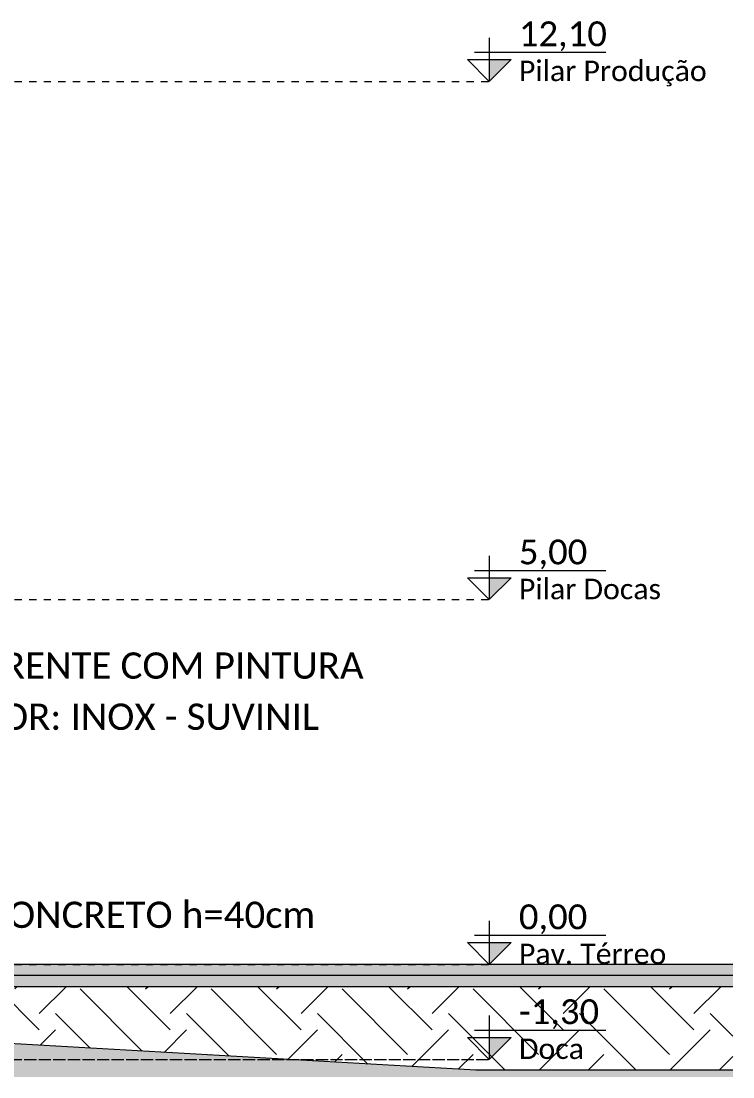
# Model space of a CAD drawing. Header units: metres. Extents: x -3 to 469, y -13 to 19.
# Drawn here: x 107.17 to 116.93, y -1.54 to 12.93 of the extents above; entities that cross this region are included whole.
import ezdxf

# ---------------------------------------------------------------- set-up
doc = ezdxf.new("R2010")
doc.units = ezdxf.units.M
doc.linetypes.add('Center', pattern=[0.03, 0.012, -0.006, 0.006, -0.006])
doc.linetypes.add('Overhead 1_16_', pattern=[0.00258, 0.001587, -0.000992188])
for name, color, linetype, lineweight in [('A-ANNO-KEYN', 7, 'Continuous', 5), ('A-DETL-1', 7, 'Continuous', 20), ('A-FLOR-1', 7, 'Continuous', 20), ('A-FLOR-LEVL', 7, 'Continuous', 5), ('A-FLOR-OVHD', 7, 'Overhead 1_16_', 5), ('A-WALL', 7, 'Continuous', 9)]:
    doc.layers.add(name, color=color, linetype=linetype, lineweight=lineweight)
for name, color, linetype, lineweight, true_color in [('A-DETL-GENF-1', 7, 'Continuous', 5, 0xb8a087), ('A-FLOR-LEVL-1', 7, 'Continuous', 5, 0x232323), ('A-FLOR-LEVL-2', 7, 'Center', 5, 0x0080c0), ('A-FLOR-PATT-1', 7, 'Continuous', 9, 0x74756c), ('A-FLOR-PATT-4', 7, 'Continuous', 5, 0xb8a087), ('A-WALL-PATT-1', 7, 'Continuous', 5, 0xe3e2df)]:
    doc.layers.add(name, color=color, linetype=linetype, lineweight=lineweight, true_color=true_color)
doc.styles.add('Calibri', font='calibri.ttf', dxfattribs={"height": 0.34})
doc.styles.add('Calibri_1', font='calibri.ttf', dxfattribs={"height": 0.28})
doc.styles.add('Calibri_2', font='calibri.ttf', dxfattribs={"height": 0.36})
pattern_1 = [(45, (2.574, 0), (0, 1.796051), [1.27, -1.27]), (45, (2.911, -0.3368), (0, 1.796051), [1.27, -1.27]), (45, (3.248, -0.6735), (0, 1.796051), [1.27, -1.27]), (135, (2.574, 0.2245), (-1.796051, 1e-16), [1.27, -1.27]), (135, (2.911, 0.5613), (-1.796051, 1e-16), [1.27, -1.27]), (135, (3.248, 0.898), (-1.796051, 1e-16), [1.27, -1.27])]

# ---------------------------------------------------------------- blocks, each defined once
blk = doc.blocks.new('Nível - _COTA DE NÍVEL CORTE _Level Heads_-539426-FACHADA 01')
at = {"layer": 'A-FLOR-LEVL-1'}
blk.add_hatch(color=256, dxfattribs=at).paths.add_polyline_path([(113.592, 0.3), (113.892, 0.3), (113.592, 0)])
at = {"layer": 'A-FLOR-LEVL'}
for p, q in [((113.592, 0.6), (113.592, 0)), ((113.292, 0.3), (113.892, 0.3)), ((113.292, 0.3), (113.592, 0)), ((113.392, 0.4), (115.192, 0.4)), ((113.892, 0.3), (113.592, 0))]:
    blk.add_line(p, q, dxfattribs=at)

msp = doc.modelspace()

# ---------------------------------------------------------------- hatches: boundary and pattern name
at = {"layer": 'A-DETL-GENF-1'}
h = msp.add_hatch(dxfattribs=at)
h.set_pattern_fill('FP_17', color=256, style=0, pattern_type=2)
h.set_pattern_definition(pattern_1)
h.paths.add_polyline_path([(53.252, -1.54), (116.934, -1.54), (116.934, -1.45), (113.409, -1.45), (93.413, -0.3), (-2.939, -0.3), (-2.939, -1.54), (51.379, -1.54)])
at = {"layer": 'A-FLOR-PATT-1'}
msp.add_hatch(color=256, dxfattribs=at).paths.add_polyline_path([(101.95, -0.3), (116.934, -0.3), (116.934, -0.15), (-2.939, -0.15), (-2.939, -0.3), (100.077, -0.3)])
at = {"layer": 'A-FLOR-PATT-4'}
h = msp.add_hatch(dxfattribs=at)
h.set_pattern_fill('FP_17', color=256, style=0, pattern_type=2)
h.set_pattern_definition(pattern_1)
h.paths.add_polyline_path([(116.934, -1.45), (116.934, -0.3), (93.413, -0.3), (113.409, -1.45)])
at = {"layer": 'A-WALL-PATT-1'}
msp.add_hatch(color=256, dxfattribs=at).paths.add_polyline_path([(96.799, -0.15), (116.934, -0.15), (116.934, 0), (93.413, 0), (93.413, -0.15), (96.565, -0.15)])

# ---------------------------------------------------------------- linework, layer by layer
at = {"layer": 'A-DETL-1'}
for p, q in [((113.409, -1.45), (93.413, -0.3)), ((116.934, -1.45), (113.409, -1.45))]:
    msp.add_line(p, q, dxfattribs=at)
at = {"layer": 'A-FLOR-1'}
for p, q in [((116.934, -0.15), (-2.939, -0.15)), ((93.413, -0.3), (116.934, -0.3))]:
    msp.add_line(p, q, dxfattribs=at)
at = {"layer": 'A-FLOR-LEVL-2'}
for p, q in [((-0.919, 12.1), (113.592, 12.1)), ((-0.919, 5), (113.592, 5)), ((-0.919, 0), (113.592, 0)), ((-0.919, -1.3), (113.592, -1.3))]:
    msp.add_line(p, q, dxfattribs=at)
at = {"layer": 'A-FLOR-OVHD'}
msp.add_line((93.613, -1.3), (113.613, -1.3), dxfattribs=at)
at = {"layer": 'A-WALL'}
msp.add_line((116.934, 0), (93.413, 0), dxfattribs=at)

# ---------------------------------------------------------------- block references
at = {"layer": 'A-FLOR-LEVL-1'}
for p in [(0, 12.1), (0, 5), (0, 0), (0, -1.3)]:
    msp.add_blockref('Nível - _COTA DE NÍVEL CORTE _Level Heads_-539426-FACHADA 01', p, dxfattribs=at)

# ---------------------------------------------------------------- texts
at = {"layer": 'A-ANNO-KEYN', "char_height": 0.36, "attachment_point": 1, "style": 'Calibri_2'}
for s, insert, width in [('BLOCO DE CONCRETO APARENTE COM PINTURA', (100.843, 4.276), 13.53248), ('LÁTEX ACRÍLICO FOSCO - COR: INOX - SUVINIL', (100.843, 3.575), 12.81097), ('ELEMENTO VAZADO DE CONCRETO h=40cm', (101.202, 0.861), 12.26582)]:
    msp.add_mtext(s, dxfattribs=dict(at, insert=insert, width=width))
at = {"layer": 'A-FLOR-LEVL', "attachment_point": 1}
for s, insert, char_height, width, style in [('12,10', (113.999, 12.923), 0.34, 1.44304, 'Calibri'), ('Pilar Produção', (113.999, 12.385), 0.28, 3.28692, 'Calibri_1'), ('5,00', (113.999, 5.823), 0.34, 1.12236, 'Calibri'), ('Pilar Docas', (113.999, 5.285), 0.28, 2.5173, 'Calibri_1'), ('0,00', (113.999, 0.823), 0.34, 1.12236, 'Calibri'), ('Pav. Térreo', (113.999, 0.285), 0.28, 2.58143, 'Calibri_1'), ('-1,30', (113.999, -0.477), 0.34, 1.31477, 'Calibri'), ('Doca', (113.999, -1.015), 0.28, 1.15443, 'Calibri_1')]:
    msp.add_mtext(s, dxfattribs=dict(at, insert=insert, char_height=char_height, width=width, style=style))

doc.saveas('drawing.dxf')
